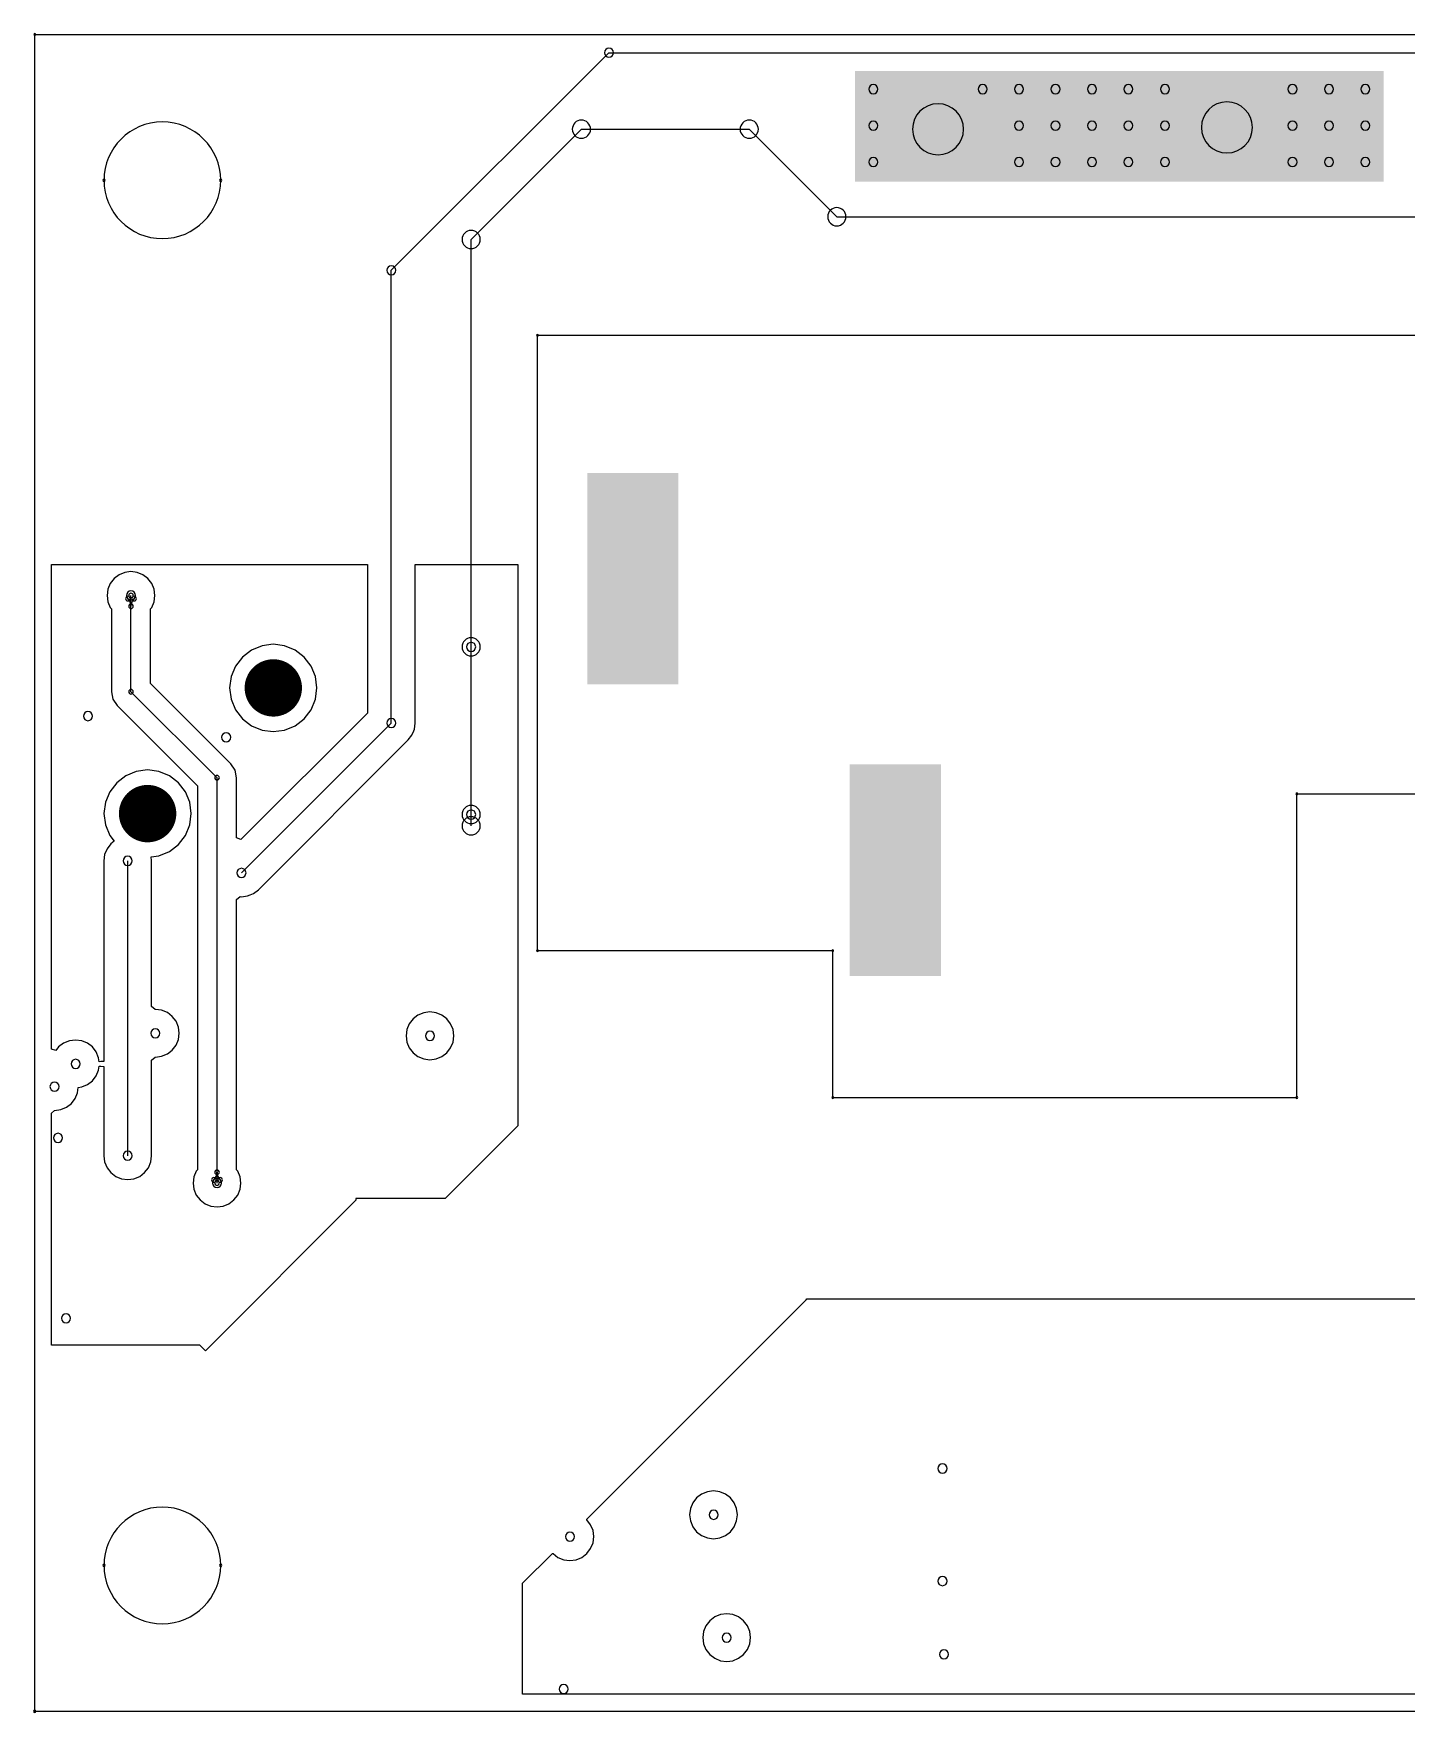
# Model space of a CAD drawing. Header units: inches. Extents: x 32166 to 66782, y 2386 to 7162.
# Drawn here: x 66447.34 to 66485, y 7116.21 to 7162.26 of the extents above; entities that cross this region are included whole.
import ezdxf

# ---------------------------------------------------------------- set-up
doc = ezdxf.new("R2010")
doc.units = ezdxf.units.IN
doc.header["$LTSCALE"] = 0.64311
doc.header["$MEASUREMENT"] = 0
for name, color, linetype in [('KEEPOUTLAYER', 6, 'CONTINUOUS'), ('MIDLAYER2', 76, 'CONTINUOUS'), ('MULTILAYER', 9, 'CONTINUOUS')]:
    doc.layers.add(name, color=color, linetype=linetype)

msp = doc.modelspace()

# ---------------------------------------------------------------- linework, layer by layer
at = {"layer": 'KEEPOUTLAYER'}
for p, q in [((66447.374, 7162.24), (66782.374, 7162.24)), ((66447.374, 7116.24), (66447.374, 7162.24)), ((66461.163, 7153.987), (66489.703, 7153.987)), ((66461.163, 7137.106), (66461.163, 7153.987)), ((66481.993, 7133.076), (66481.993, 7141.406)), ((66481.993, 7141.406), (66489.703, 7141.406)), ((66461.163, 7137.106), (66469.263, 7137.106)), ((66469.263, 7133.076), (66469.263, 7137.106)), ((66469.263, 7133.076), (66481.993, 7133.076)), ((66447.374, 7116.24), (66782.374, 7116.24))]:
    msp.add_line(p, q, dxfattribs=at)
for centre, radius, start, end in [((66447.374, 7162.24), 0.025, 0, 180), ((66447.374, 7162.24), 0.025, 0, 180), ((66447.374, 7162.24), 0.025, 180, 0), ((66447.374, 7162.24), 0.025, 180, 0), ((66450.874, 7158.24), 1.6, 0, 180), ((66449.274, 7158.24), 0.0318, 0, 180), ((66449.274, 7158.24), 0.0318, 180, 0), ((66450.874, 7158.24), 1.6, 180, 0), ((66452.474, 7158.24), 0.0318, 0, 180), ((66452.474, 7158.24), 0.0318, 180, 0), ((66461.163, 7153.987), 0.025, 0, 180), ((66461.163, 7153.987), 0.025, 0, 180), ((66461.163, 7153.987), 0.025, 180, 0), ((66461.163, 7153.987), 0.025, 180, 0), ((66481.993, 7141.406), 0.025, 0, 180), ((66481.993, 7141.406), 0.025, 0, 180), ((66481.993, 7141.406), 0.025, 180, 0), ((66481.993, 7141.406), 0.025, 180, 0), ((66461.163, 7137.106), 0.025, 0, 180), ((66461.163, 7137.106), 0.025, 0, 180), ((66461.163, 7137.106), 0.025, 180, 0), ((66461.163, 7137.106), 0.025, 180, 0), ((66469.263, 7137.106), 0.025, 0, 180), ((66469.263, 7137.106), 0.025, 0, 180), ((66469.263, 7137.106), 0.025, 180, 0), ((66469.263, 7137.106), 0.025, 180, 0), ((66469.263, 7133.076), 0.025, 0, 180), ((66469.263, 7133.076), 0.025, 0, 180), ((66469.263, 7133.076), 0.025, 180, 0), ((66469.263, 7133.076), 0.025, 180, 0), ((66481.993, 7133.076), 0.025, 0, 180), ((66481.993, 7133.076), 0.025, 0, 180), ((66481.993, 7133.076), 0.025, 180, 0), ((66481.993, 7133.076), 0.025, 180, 0), ((66450.874, 7120.24), 1.6, 0, 180), ((66449.274, 7120.24), 0.0318, 0, 180), ((66449.274, 7120.24), 0.0318, 180, 0), ((66450.874, 7120.24), 1.6, 180, 0), ((66452.474, 7120.24), 0.0318, 0, 180), ((66452.474, 7120.24), 0.0318, 180, 0), ((66447.374, 7116.24), 0.0318, 0, 180), ((66447.374, 7116.24), 0.0318, 180, 0), ((66447.374, 7116.24), 0.025, 0, 180), ((66447.374, 7116.24), 0.025, 180, 0)]:
    msp.add_arc(centre, radius, start, end, dxfattribs=at)
at = {"layer": 'MIDLAYER2'}
for p, q in [((66457.154, 7155.77), (66463.124, 7161.74)), ((66463.124, 7161.74), (66716.154, 7161.74)), ((66459.344, 7156.616), (66462.369, 7159.641)), ((66462.369, 7159.641), (66466.973, 7159.641)), ((66466.973, 7159.641), (66469.374, 7157.24)), ((66469.374, 7157.24), (66485.874, 7157.24)), ((66459.344, 7145.44), (66459.344, 7156.616)), ((66457.154, 7143.35), (66457.154, 7155.77)), ((66447.833, 7134.403), (66447.833, 7147.7)), ((66447.833, 7147.7), (66456.498, 7147.7)), ((66456.498, 7147.7), (66456.498, 7143.621)), ((66457.809, 7143.35), (66457.809, 7147.7)), ((66457.809, 7147.7), (66460.624, 7147.7)), ((66460.624, 7147.7), (66460.624, 7132.3)), ((66449.446, 7147.178), (66449.381, 7147.02)), ((66449.55, 7147.313), (66449.446, 7147.178)), ((66449.686, 7147.418), (66449.55, 7147.313)), ((66449.844, 7147.483), (66449.686, 7147.418)), ((66450.014, 7147.505), (66449.844, 7147.483)), ((66450.184, 7147.483), (66450.014, 7147.505)), ((66450.342, 7147.418), (66450.184, 7147.483)), ((66450.477, 7147.313), (66450.342, 7147.418)), ((66450.582, 7147.178), (66450.477, 7147.313)), ((66450.647, 7147.02), (66450.582, 7147.178)), ((66449.381, 7147.02), (66449.358, 7146.85)), ((66449.358, 7146.85), (66449.381, 7146.68)), ((66449.381, 7146.68), (66449.446, 7146.522)), ((66450.014, 7144.21), (66450.014, 7146.85)), ((66450.582, 7146.522), (66450.647, 7146.68)), ((66450.669, 7146.85), (66450.647, 7147.02)), ((66450.647, 7146.68), (66450.669, 7146.85)), ((66449.446, 7146.522), (66449.477, 7146.482)), ((66449.477, 7146.482), (66449.477, 7144.21)), ((66450.551, 7146.482), (66450.582, 7146.522)), ((66450.551, 7144.432), (66450.551, 7146.482)), ((66453.319, 7145.351), (66453.071, 7145.161)), ((66453.608, 7145.471), (66453.319, 7145.351)), ((66453.918, 7145.512), (66453.608, 7145.471)), ((66454.228, 7145.471), (66453.918, 7145.512)), ((66454.517, 7145.351), (66454.228, 7145.471)), ((66454.765, 7145.161), (66454.517, 7145.351)), ((66459.344, 7140.84), (66459.344, 7145.44)), ((66452.881, 7144.913), (66452.761, 7144.624)), ((66453.071, 7145.161), (66452.881, 7144.913)), ((66454.955, 7144.913), (66454.765, 7145.161)), ((66455.075, 7144.624), (66454.955, 7144.913)), ((66452.754, 7142.23), (66450.551, 7144.432)), ((66452.761, 7144.624), (66452.72, 7144.314)), ((66455.116, 7144.314), (66455.075, 7144.624)), ((66449.477, 7144.21), (66449.477, 7144.21)), ((66449.477, 7144.21), (66449.477, 7144.21)), ((66449.477, 7144.21), (66449.517, 7144.004)), ((66449.517, 7144.004), (66449.634, 7143.83)), ((66450.014, 7144.21), (66452.374, 7141.85)), ((66452.72, 7144.314), (66452.761, 7144.004)), ((66452.761, 7144.004), (66452.881, 7143.715)), ((66454.955, 7143.715), (66455.075, 7144.004)), ((66455.075, 7144.004), (66455.116, 7144.314)), ((66449.634, 7143.83), (66451.837, 7141.627)), ((66452.881, 7143.715), (66453.071, 7143.467)), ((66456.498, 7143.621), (66453.029, 7140.152)), ((66453.071, 7143.467), (66453.319, 7143.277)), ((66454.517, 7143.277), (66454.765, 7143.467)), ((66454.765, 7143.467), (66454.955, 7143.715)), ((66453.044, 7139.24), (66457.154, 7143.35)), ((66453.319, 7143.277), (66453.608, 7143.157)), ((66453.608, 7143.157), (66453.918, 7143.116)), ((66453.918, 7143.116), (66454.228, 7143.157)), ((66454.228, 7143.157), (66454.517, 7143.277)), ((66457.617, 7142.886), (66457.722, 7143.022)), ((66457.722, 7143.022), (66457.768, 7143.134)), ((66457.768, 7143.134), (66457.787, 7143.18)), ((66457.787, 7143.18), (66457.809, 7143.35)), ((66453.507, 7138.776), (66457.617, 7142.886)), ((66450.47, 7142.063), (66450.16, 7142.022)), ((66450.78, 7142.022), (66450.47, 7142.063)), ((66452.87, 7142.055), (66452.754, 7142.23)), ((66452.911, 7141.85), (66452.87, 7142.055)), ((66449.623, 7141.712), (66449.432, 7141.464)), ((66449.871, 7141.903), (66449.623, 7141.712)), ((66450.16, 7142.022), (66449.871, 7141.903)), ((66451.068, 7141.903), (66450.78, 7142.022)), ((66451.317, 7141.712), (66451.068, 7141.903)), ((66451.507, 7141.464), (66451.317, 7141.712)), ((66451.837, 7141.627), (66451.837, 7131.097)), ((66452.374, 7130.73), (66452.374, 7141.85)), ((66452.911, 7140.2), (66452.911, 7141.85)), ((66449.313, 7141.176), (66449.272, 7140.866)), ((66449.432, 7141.464), (66449.313, 7141.176)), ((66451.626, 7141.176), (66451.507, 7141.464)), ((66451.667, 7140.866), (66451.626, 7141.176)), ((66449.272, 7140.866), (66449.313, 7140.556)), ((66451.626, 7140.556), (66451.667, 7140.866)), ((66459.344, 7140.53), (66459.344, 7140.84)), ((66449.313, 7140.556), (66449.432, 7140.267)), ((66449.432, 7140.267), (66449.555, 7140.106)), ((66451.317, 7140.019), (66451.507, 7140.267)), ((66451.507, 7140.267), (66451.626, 7140.556)), ((66453.029, 7140.152), (66452.911, 7140.2)), ((66449.291, 7139.74), (66449.268, 7139.57)), ((66449.356, 7139.898), (66449.291, 7139.74)), ((66449.46, 7140.033), (66449.356, 7139.898)), ((66449.555, 7140.106), (66449.46, 7140.033)), ((66450.78, 7139.709), (66451.068, 7139.828)), ((66451.068, 7139.828), (66451.317, 7140.019)), ((66449.268, 7139.57), (66449.268, 7134.068)), ((66449.924, 7131.48), (66449.924, 7139.57)), ((66450.565, 7139.681), (66450.78, 7139.709)), ((66450.579, 7139.57), (66450.565, 7139.681)), ((66450.579, 7135.578), (66450.579, 7139.57)), ((66452.911, 7138.505), (66453.007, 7138.589)), ((66452.911, 7131.097), (66452.911, 7138.505)), ((66453.007, 7138.589), (66453.044, 7138.584)), ((66453.044, 7138.584), (66453.214, 7138.607)), ((66453.214, 7138.607), (66453.279, 7138.634)), ((66453.279, 7138.634), (66453.372, 7138.672)), ((66453.372, 7138.672), (66453.507, 7138.776)), ((66450.675, 7135.494), (66450.579, 7135.578)), ((66450.684, 7135.495), (66450.675, 7135.494)), ((66450.854, 7135.473), (66450.684, 7135.495)), ((66451.012, 7135.408), (66450.854, 7135.473)), ((66451.147, 7135.303), (66451.012, 7135.408)), ((66451.252, 7135.168), (66451.147, 7135.303)), ((66451.317, 7135.01), (66451.252, 7135.168)), ((66457.75, 7135.233), (66457.646, 7135.098)), ((66457.886, 7135.338), (66457.75, 7135.233)), ((66458.044, 7135.403), (66457.886, 7135.338)), ((66458.214, 7135.425), (66458.044, 7135.403)), ((66458.384, 7135.403), (66458.214, 7135.425)), ((66458.542, 7135.338), (66458.384, 7135.403)), ((66458.677, 7135.233), (66458.542, 7135.338)), ((66458.782, 7135.098), (66458.677, 7135.233)), ((66451.252, 7134.512), (66451.317, 7134.67)), ((66451.339, 7134.84), (66451.317, 7135.01)), ((66451.317, 7134.67), (66451.339, 7134.84)), ((66457.581, 7134.94), (66457.558, 7134.77)), ((66457.558, 7134.77), (66457.581, 7134.6)), ((66457.646, 7135.098), (66457.581, 7134.94)), ((66458.847, 7134.94), (66458.782, 7135.098)), ((66458.869, 7134.77), (66458.847, 7134.94)), ((66458.847, 7134.6), (66458.869, 7134.77)), ((66447.953, 7134.363), (66447.833, 7134.403)), ((66448.03, 7134.463), (66447.953, 7134.363)), ((66448.166, 7134.568), (66448.03, 7134.463)), ((66448.324, 7134.633), (66448.166, 7134.568)), ((66448.494, 7134.655), (66448.324, 7134.633)), ((66448.664, 7134.633), (66448.494, 7134.655)), ((66448.822, 7134.568), (66448.664, 7134.633)), ((66448.957, 7134.463), (66448.822, 7134.568)), ((66449.062, 7134.328), (66448.957, 7134.463)), ((66449.127, 7134.17), (66449.062, 7134.328)), ((66450.684, 7134.184), (66450.854, 7134.207)), ((66450.854, 7134.207), (66451.012, 7134.272)), ((66451.012, 7134.272), (66451.147, 7134.376)), ((66451.147, 7134.376), (66451.252, 7134.512)), ((66457.581, 7134.6), (66457.646, 7134.442)), ((66457.646, 7134.442), (66457.75, 7134.306)), ((66457.75, 7134.306), (66457.886, 7134.202)), ((66457.886, 7134.202), (66458.044, 7134.137)), ((66458.384, 7134.137), (66458.542, 7134.202)), ((66458.542, 7134.202), (66458.677, 7134.306)), ((66458.677, 7134.306), (66458.782, 7134.442)), ((66458.782, 7134.442), (66458.847, 7134.6)), ((66449.062, 7133.672), (66449.127, 7133.83)), ((66449.142, 7134.06), (66449.127, 7134.17)), ((66449.127, 7133.83), (66449.142, 7133.94)), ((66449.19, 7134.063), (66449.142, 7134.06)), ((66449.142, 7133.94), (66449.19, 7133.936)), ((66449.268, 7134.068), (66449.19, 7134.063)), ((66449.19, 7134.063), (66449.19, 7134.063)), ((66449.19, 7133.936), (66449.19, 7133.936)), ((66449.19, 7133.936), (66449.268, 7133.931)), ((66449.268, 7133.931), (66449.268, 7131.48)), ((66450.579, 7134.102), (66450.675, 7134.185)), ((66450.579, 7131.48), (66450.579, 7134.102)), ((66450.675, 7134.185), (66450.684, 7134.184)), ((66458.044, 7134.137), (66458.214, 7134.114)), ((66458.214, 7134.114), (66458.384, 7134.137)), ((66448.55, 7133.207), (66448.569, 7133.354)), ((66448.569, 7133.354), (66448.664, 7133.367)), ((66448.664, 7133.367), (66448.822, 7133.432)), ((66448.822, 7133.432), (66448.957, 7133.536)), ((66448.957, 7133.536), (66449.062, 7133.672)), ((66448.245, 7132.809), (66448.38, 7132.913)), ((66448.38, 7132.913), (66448.485, 7133.049)), ((66448.485, 7133.049), (66448.55, 7133.207)), ((66447.833, 7132.647), (66447.917, 7132.721)), ((66447.833, 7126.28), (66447.833, 7132.647)), ((66447.917, 7132.721), (66448.087, 7132.744)), ((66448.087, 7132.744), (66448.245, 7132.809)), ((66460.624, 7132.3), (66458.634, 7130.31)), ((66449.268, 7131.48), (66449.291, 7131.31)), ((66450.557, 7131.31), (66450.579, 7131.48)), ((66449.291, 7131.31), (66449.356, 7131.152)), ((66449.356, 7131.152), (66449.46, 7131.016)), ((66449.46, 7131.016), (66449.46, 7131.016)), ((66449.46, 7131.016), (66449.46, 7131.016)), ((66449.46, 7131.016), (66449.46, 7131.016)), ((66449.46, 7131.016), (66449.46, 7131.016)), ((66449.46, 7131.016), (66449.46, 7131.016)), ((66449.46, 7131.016), (66449.46, 7131.016)), ((66449.46, 7131.016), (66449.46, 7131.016)), ((66449.46, 7131.016), (66449.46, 7131.016)), ((66449.46, 7131.016), (66449.46, 7131.016)), ((66449.46, 7131.016), (66449.46, 7131.016)), ((66449.46, 7131.016), (66449.46, 7131.016)), ((66449.46, 7131.016), (66449.596, 7130.912)), ((66450.252, 7130.912), (66450.387, 7131.016)), ((66450.387, 7131.016), (66450.492, 7131.152)), ((66450.387, 7131.016), (66450.387, 7131.016)), ((66450.387, 7131.016), (66450.387, 7131.016)), ((66450.492, 7131.152), (66450.557, 7131.31)), ((66451.806, 7131.058), (66451.741, 7130.899)), ((66451.837, 7131.097), (66451.806, 7131.058)), ((66452.942, 7131.058), (66452.911, 7131.097)), ((66453.007, 7130.899), (66452.942, 7131.058)), ((66449.596, 7130.912), (66449.754, 7130.847)), ((66449.754, 7130.847), (66449.924, 7130.824)), ((66449.924, 7130.824), (66450.094, 7130.847)), ((66450.094, 7130.847), (66450.252, 7130.912)), ((66450.094, 7130.847), (66450.094, 7130.847)), ((66450.094, 7130.847), (66450.094, 7130.847)), ((66451.741, 7130.899), (66451.718, 7130.73)), ((66451.718, 7130.73), (66451.741, 7130.56)), ((66451.741, 7130.56), (66451.806, 7130.402)), ((66452.942, 7130.402), (66453.007, 7130.56)), ((66453.03, 7130.73), (66453.007, 7130.899)), ((66453.007, 7130.56), (66453.03, 7130.73)), ((66451.806, 7130.402), (66451.91, 7130.266)), ((66451.91, 7130.266), (66452.046, 7130.162)), ((66452.046, 7130.162), (66452.204, 7130.097)), ((66456.184, 7130.26), (66452.054, 7126.13)), ((66452.204, 7130.097), (66452.374, 7130.074)), ((66452.374, 7130.074), (66452.544, 7130.097)), ((66452.544, 7130.097), (66452.702, 7130.162)), ((66452.702, 7130.162), (66452.838, 7130.266)), ((66452.838, 7130.266), (66452.942, 7130.402)), ((66458.634, 7130.31), (66456.184, 7130.31)), ((66456.184, 7130.31), (66456.184, 7130.26)), ((66462.516, 7121.512), (66468.534, 7127.53)), ((66468.534, 7127.53), (66468.554, 7127.55)), ((66468.554, 7127.55), (66494.874, 7127.55)), ((66451.904, 7126.28), (66447.833, 7126.28)), ((66452.054, 7126.13), (66451.904, 7126.28)), ((66465.824, 7122.263), (66465.666, 7122.198)), ((66465.994, 7122.285), (66465.824, 7122.263)), ((66466.164, 7122.263), (66465.994, 7122.285)), ((66466.322, 7122.198), (66466.164, 7122.263)), ((66465.361, 7121.8), (66465.338, 7121.63)), ((66465.426, 7121.958), (66465.361, 7121.8)), ((66465.53, 7122.093), (66465.426, 7121.958)), ((66465.666, 7122.198), (66465.53, 7122.093)), ((66466.457, 7122.093), (66466.322, 7122.198)), ((66466.562, 7121.958), (66466.457, 7122.093)), ((66466.627, 7121.8), (66466.562, 7121.958)), ((66466.649, 7121.63), (66466.627, 7121.8)), ((66462.517, 7121.493), (66462.516, 7121.512)), ((66462.622, 7121.358), (66462.517, 7121.493)), ((66462.687, 7121.2), (66462.622, 7121.358)), ((66465.338, 7121.63), (66465.361, 7121.46)), ((66465.361, 7121.46), (66465.426, 7121.302)), ((66466.562, 7121.302), (66466.627, 7121.46)), ((66466.627, 7121.46), (66466.649, 7121.63)), ((66462.622, 7120.702), (66462.687, 7120.86)), ((66462.709, 7121.03), (66462.687, 7121.2)), ((66462.687, 7120.86), (66462.709, 7121.03)), ((66465.426, 7121.302), (66465.53, 7121.166)), ((66465.53, 7121.166), (66465.666, 7121.062)), ((66465.666, 7121.062), (66465.824, 7120.997)), ((66465.824, 7120.997), (66465.994, 7120.974)), ((66465.994, 7120.974), (66466.164, 7120.997)), ((66466.164, 7120.997), (66466.322, 7121.062)), ((66466.322, 7121.062), (66466.457, 7121.166)), ((66466.457, 7121.166), (66466.562, 7121.302)), ((66460.754, 7119.75), (66461.572, 7120.567)), ((66461.572, 7120.567), (66461.59, 7120.566)), ((66461.59, 7120.566), (66461.726, 7120.462)), ((66461.726, 7120.462), (66461.884, 7120.397)), ((66461.884, 7120.397), (66462.054, 7120.374)), ((66462.054, 7120.374), (66462.224, 7120.397)), ((66462.224, 7120.397), (66462.382, 7120.462)), ((66462.382, 7120.462), (66462.517, 7120.566)), ((66462.517, 7120.566), (66462.622, 7120.702)), ((66460.754, 7116.712), (66460.754, 7119.75)), ((66465.786, 7118.588), (66465.721, 7118.43)), ((66465.89, 7118.723), (66465.786, 7118.588)), ((66466.026, 7118.828), (66465.89, 7118.723)), ((66466.184, 7118.893), (66466.026, 7118.828)), ((66466.354, 7118.915), (66466.184, 7118.893)), ((66466.524, 7118.893), (66466.354, 7118.915)), ((66466.682, 7118.828), (66466.524, 7118.893)), ((66466.817, 7118.723), (66466.682, 7118.828)), ((66466.922, 7118.588), (66466.817, 7118.723)), ((66466.987, 7118.43), (66466.922, 7118.588)), ((66465.721, 7118.43), (66465.698, 7118.26)), ((66465.698, 7118.26), (66465.721, 7118.09)), ((66465.721, 7118.09), (66465.786, 7117.932)), ((66466.922, 7117.932), (66466.987, 7118.09)), ((66467.009, 7118.26), (66466.987, 7118.43)), ((66466.987, 7118.09), (66467.009, 7118.26)), ((66465.786, 7117.932), (66465.89, 7117.796)), ((66465.89, 7117.796), (66466.026, 7117.692)), ((66466.026, 7117.692), (66466.184, 7117.627)), ((66466.184, 7117.627), (66466.354, 7117.604)), ((66466.354, 7117.604), (66466.524, 7117.627)), ((66466.524, 7117.627), (66466.682, 7117.692)), ((66466.682, 7117.692), (66466.817, 7117.796)), ((66466.817, 7117.796), (66466.922, 7117.932)), ((66580.267, 7116.712), (66460.754, 7116.712))]:
    msp.add_line(p, q, dxfattribs=at)
at = {"layer": 'MIDLAYER2', "const_width": 0.787}
for points in [[(66454.196, 7144.592, 1), (66453.64, 7144.036, 1)], [(66450.748, 7141.144, 1), (66450.191, 7140.587, 1)]]:
    msp.add_lwpolyline(points, format="xyb", close=True, dxfattribs=at)
at = {"layer": 'MIDLAYER2'}
for centre, radius, start, end in [((66463.124, 7161.74), 0.125, 0, 180), ((66463.124, 7161.74), 0.125, 0, 180), ((66463.124, 7161.74), 0.125, 180, 0), ((66463.124, 7161.74), 0.125, 180, 0), ((66470.374, 7160.74), 0.125, 0, 180), ((66470.374, 7160.74), 0.125, 180, 0), ((66473.374, 7160.74), 0.125, 0, 180), ((66473.374, 7160.74), 0.125, 180, 0), ((66474.374, 7160.74), 0.125, 0, 180), ((66474.374, 7160.74), 0.125, 180, 0), ((66475.374, 7160.74), 0.125, 0, 180), ((66475.374, 7160.74), 0.125, 180, 0), ((66476.374, 7160.74), 0.125, 0, 180), ((66476.374, 7160.74), 0.125, 180, 0), ((66477.374, 7160.74), 0.125, 0, 180), ((66477.374, 7160.74), 0.125, 180, 0), ((66478.374, 7160.74), 0.125, 0, 180), ((66478.374, 7160.74), 0.125, 180, 0), ((66481.874, 7160.74), 0.125, 0, 180), ((66481.874, 7160.74), 0.125, 180, 0), ((66482.874, 7160.74), 0.125, 0, 180), ((66482.874, 7160.74), 0.125, 180, 0), ((66483.874, 7160.74), 0.125, 0, 180), ((66483.874, 7160.74), 0.125, 180, 0), ((66472.151, 7159.641), 0.7, 0, 180), ((66480.074, 7159.69), 0.7, 0, 180), ((66462.369, 7159.641), 0.25, 0, 180), ((66462.369, 7159.641), 0.25, 0, 180), ((66462.369, 7159.641), 0.25, 180, 0), ((66462.369, 7159.641), 0.25, 180, 0), ((66466.973, 7159.641), 0.25, 0, 180), ((66466.973, 7159.641), 0.25, 0, 180), ((66466.973, 7159.641), 0.25, 180, 0), ((66466.973, 7159.641), 0.25, 180, 0), ((66470.374, 7159.74), 0.125, 0, 180), ((66470.374, 7159.74), 0.125, 180, 0), ((66472.151, 7159.641), 0.7, 180, 0), ((66474.374, 7159.74), 0.125, 0, 180), ((66474.374, 7159.74), 0.125, 180, 0), ((66475.374, 7159.74), 0.125, 0, 180), ((66475.374, 7159.74), 0.125, 180, 0), ((66476.374, 7159.74), 0.125, 0, 180), ((66476.374, 7159.74), 0.125, 180, 0), ((66477.374, 7159.74), 0.125, 0, 180), ((66477.374, 7159.74), 0.125, 180, 0), ((66478.374, 7159.74), 0.125, 0, 180), ((66478.374, 7159.74), 0.125, 180, 0), ((66480.074, 7159.69), 0.7, 180, 0), ((66481.874, 7159.74), 0.125, 0, 180), ((66481.874, 7159.74), 0.125, 180, 0), ((66482.874, 7159.74), 0.125, 0, 180), ((66482.874, 7159.74), 0.125, 180, 0), ((66483.874, 7159.74), 0.125, 0, 180), ((66483.874, 7159.74), 0.125, 180, 0), ((66470.374, 7158.74), 0.125, 0, 180), ((66470.374, 7158.74), 0.125, 180, 0), ((66474.374, 7158.74), 0.125, 0, 180), ((66474.374, 7158.74), 0.125, 180, 0), ((66475.374, 7158.74), 0.125, 0, 180), ((66475.374, 7158.74), 0.125, 180, 0), ((66476.374, 7158.74), 0.125, 0, 180), ((66476.374, 7158.74), 0.125, 180, 0), ((66477.374, 7158.74), 0.125, 0, 180), ((66477.374, 7158.74), 0.125, 180, 0), ((66478.374, 7158.74), 0.125, 0, 180), ((66478.374, 7158.74), 0.125, 180, 0), ((66481.874, 7158.74), 0.125, 0, 180), ((66481.874, 7158.74), 0.125, 180, 0), ((66482.874, 7158.74), 0.125, 0, 180), ((66482.874, 7158.74), 0.125, 180, 0), ((66483.874, 7158.74), 0.125, 0, 180), ((66483.874, 7158.74), 0.125, 180, 0), ((66469.374, 7157.24), 0.25, 0, 180), ((66469.374, 7157.24), 0.25, 0, 180), ((66469.374, 7157.24), 0.25, 180, 0), ((66469.374, 7157.24), 0.25, 180, 0), ((66459.344, 7156.616), 0.25, 0, 180), ((66459.344, 7156.616), 0.25, 0, 180), ((66459.344, 7156.616), 0.25, 180, 0), ((66459.344, 7156.616), 0.25, 180, 0), ((66457.154, 7155.77), 0.125, 0, 180), ((66457.154, 7155.77), 0.125, 0, 180), ((66457.154, 7155.77), 0.125, 180, 0), ((66457.154, 7155.77), 0.125, 180, 0), ((66449.927, 7146.763), 0.0635, 0, 180), ((66449.927, 7146.763), 0.0635, 0, 180), ((66449.927, 7146.763), 0.0635, 0, 180), ((66449.927, 7146.763), 0.0635, 180, 0), ((66449.927, 7146.763), 0.0635, 180, 0), ((66449.927, 7146.763), 0.0635, 180, 0), ((66450.014, 7146.85), 0.125, 0, 180), ((66450.014, 7146.85), 0.125, 180, 0), ((66449.717, 7146.553), 0.297, 0.0004, 45.0004), ((66449.717, 7146.553), 0.297, 0.0004, 45.0004), ((66449.717, 7146.553), 0.297, 0.0004, 45.0004), ((66450.014, 7146.85), 0.0635, 0, 180), ((66450.014, 7146.85), 0.0635, 180, 0), ((66450.311, 7146.553), 0.297, 134.9996, 179.9996), ((66450.311, 7146.553), 0.297, 134.9996, 179.9996), ((66450.311, 7146.553), 0.297, 134.9996, 179.9996), ((66450.101, 7146.763), 0.0635, 0, 180), ((66450.101, 7146.763), 0.0635, 0, 180), ((66450.101, 7146.763), 0.0635, 0, 180), ((66450.101, 7146.763), 0.0635, 180, 0), ((66450.101, 7146.763), 0.0635, 180, 0), ((66450.101, 7146.763), 0.0635, 180, 0), ((66450.014, 7146.553), 0.0635, 0, 180), ((66450.014, 7146.553), 0.0635, 0, 180), ((66450.014, 7146.553), 0.0635, 0, 180), ((66450.014, 7146.553), 0.0635, 0, 180), ((66450.014, 7146.553), 0.0635, 0, 180), ((66450.014, 7146.553), 0.0635, 0, 180), ((66450.014, 7146.553), 0.0635, 180, 0), ((66450.014, 7146.553), 0.0635, 180, 0), ((66450.014, 7146.553), 0.0635, 180, 0), ((66450.014, 7146.553), 0.0635, 180, 0), ((66450.014, 7146.553), 0.0635, 180, 0), ((66450.014, 7146.553), 0.0635, 180, 0), ((66459.344, 7145.44), 0.25, 0, 180), ((66459.344, 7145.44), 0.25, 0, 180), ((66459.344, 7145.44), 0.25, 180, 0), ((66459.344, 7145.44), 0.25, 180, 0), ((66459.344, 7145.44), 0.125, 0, 180), ((66459.344, 7145.44), 0.125, 180, 0), ((66450.014, 7144.21), 0.0635, 0, 180), ((66450.014, 7144.21), 0.0635, 0, 180), ((66450.014, 7144.21), 0.0635, 180, 0), ((66450.014, 7144.21), 0.0635, 180, 0), ((66448.834, 7143.54), 0.125, 0, 180), ((66448.834, 7143.54), 0.125, 180, 0), ((66457.154, 7143.35), 0.125, 0, 180), ((66457.154, 7143.35), 0.125, 0, 180), ((66452.624, 7142.96), 0.125, 0, 180), ((66452.624, 7142.96), 0.125, 180, 0), ((66457.154, 7143.35), 0.125, 180, 0), ((66457.154, 7143.35), 0.125, 180, 0), ((66452.374, 7141.85), 0.0635, 0, 180), ((66452.374, 7141.85), 0.0635, 0, 180), ((66452.374, 7141.85), 0.0635, 180, 0), ((66452.374, 7141.85), 0.0635, 180, 0), ((66459.344, 7140.84), 0.25, 0, 180), ((66459.344, 7140.84), 0.25, 0, 180), ((66459.344, 7140.84), 0.25, 180, 0), ((66459.344, 7140.84), 0.25, 180, 0), ((66459.344, 7140.53), 0.25, 0, 180), ((66459.344, 7140.84), 0.125, 0, 180), ((66459.344, 7140.84), 0.125, 180, 0), ((66459.344, 7140.53), 0.25, 180, 0), ((66449.924, 7139.57), 0.125, 0, 180), ((66449.924, 7139.57), 0.125, 0, 180), ((66449.924, 7139.57), 0.125, 180, 0), ((66449.924, 7139.57), 0.125, 180, 0), ((66453.044, 7139.24), 0.125, 0, 180), ((66453.044, 7139.24), 0.125, 0, 180), ((66453.044, 7139.24), 0.125, 180, 0), ((66453.044, 7139.24), 0.125, 180, 0), ((66450.684, 7134.84), 0.125, 0, 180), ((66450.684, 7134.84), 0.125, 180, 0), ((66458.214, 7134.77), 0.125, 0, 180), ((66458.214, 7134.77), 0.125, 180, 0), ((66448.494, 7134), 0.125, 0, 180), ((66448.494, 7134), 0.125, 180, 0), ((66447.917, 7133.377), 0.125, 0, 180), ((66447.917, 7133.377), 0.125, 180, 0), ((66448.014, 7131.97), 0.125, 0, 180), ((66448.014, 7131.97), 0.125, 180, 0), ((66449.924, 7131.48), 0.125, 0, 180), ((66449.924, 7131.48), 0.125, 0, 180), ((66449.924, 7131.48), 0.125, 180, 0), ((66449.924, 7131.48), 0.125, 180, 0), ((66452.077, 7131.026), 0.296, 314.9998, 359.9998), ((66452.077, 7131.026), 0.296, 314.9998, 359.9998), ((66452.077, 7131.026), 0.296, 314.9998, 359.9998), ((66452.374, 7131.027), 0.0635, 0, 180), ((66452.374, 7131.027), 0.0635, 0, 180), ((66452.374, 7131.027), 0.0635, 0, 180), ((66452.374, 7131.026), 0.0635, 0, 180), ((66452.374, 7131.026), 0.0635, 0, 180), ((66452.374, 7131.026), 0.0635, 0, 180), ((66452.374, 7131.027), 0.0635, 180, 0), ((66452.374, 7131.027), 0.0635, 180, 0), ((66452.374, 7131.027), 0.0635, 180, 0), ((66452.374, 7131.026), 0.0635, 180, 0), ((66452.374, 7131.026), 0.0635, 180, 0), ((66452.374, 7131.026), 0.0635, 180, 0), ((66452.671, 7131.027), 0.297, 180.0003, 225.0003), ((66452.671, 7131.027), 0.297, 180.0003, 225.0003), ((66452.671, 7131.027), 0.297, 180.0003, 225.0003), ((66452.287, 7130.817), 0.0635, 0, 180), ((66452.287, 7130.817), 0.0635, 0, 180), ((66452.287, 7130.817), 0.0635, 0, 180), ((66452.287, 7130.817), 0.0635, 180, 0), ((66452.287, 7130.817), 0.0635, 180, 0), ((66452.287, 7130.817), 0.0635, 180, 0), ((66452.374, 7130.73), 0.125, 0, 180), ((66452.374, 7130.73), 0.125, 180, 0), ((66452.374, 7130.73), 0.0635, 0, 180), ((66452.374, 7130.73), 0.0635, 180, 0), ((66452.461, 7130.817), 0.0635, 0, 180), ((66452.461, 7130.817), 0.0635, 0, 180), ((66452.461, 7130.817), 0.0635, 0, 180), ((66452.461, 7130.817), 0.0635, 180, 0), ((66452.461, 7130.817), 0.0635, 180, 0), ((66452.461, 7130.817), 0.0635, 180, 0), ((66448.234, 7127.02), 0.125, 0, 180), ((66448.234, 7127.02), 0.125, 180, 0), ((66472.274, 7122.9), 0.125, 0, 180), ((66472.274, 7122.9), 0.125, 180, 0), ((66465.994, 7121.63), 0.125, 0, 180), ((66465.994, 7121.63), 0.125, 180, 0), ((66462.054, 7121.03), 0.125, 0, 180), ((66462.054, 7121.03), 0.125, 180, 0), ((66472.274, 7119.81), 0.125, 0, 180), ((66472.274, 7119.81), 0.125, 180, 0), ((66466.354, 7118.26), 0.125, 0, 180), ((66466.354, 7118.26), 0.125, 180, 0), ((66472.314, 7117.8), 0.125, 0, 180), ((66472.314, 7117.8), 0.125, 180, 0), ((66461.884, 7116.85), 0.125, 0, 180), ((66461.884, 7116.85), 0.125, 180, 0)]:
    msp.add_arc(centre, radius, start, end, dxfattribs=at)
for points in [[(66469.874, 7158.206), (66484.374, 7158.206), (66469.874, 7161.24), (66484.374, 7161.24)], [(66462.53, 7150.208), (66462.53, 7144.408), (66465.03, 7150.208), (66465.03, 7144.408)], [(66469.73, 7142.215), (66469.73, 7136.415), (66472.23, 7142.215), (66472.23, 7136.415)]]:
    msp.add_solid(points, dxfattribs=at)
at = {"layer": 'MULTILAYER', "const_width": 0.787}
for points in [[(66454.196, 7144.592, 1), (66453.64, 7144.036, 1)], [(66450.748, 7141.144, 1), (66450.191, 7140.587, 1)]]:
    msp.add_lwpolyline(points, format="xyb", close=True, dxfattribs=at)
at = {"layer": 'MULTILAYER'}
for centre, radius, start, end in [((66470.374, 7160.74), 0.125, 0, 180), ((66470.374, 7160.74), 0.125, 180, 0), ((66473.374, 7160.74), 0.125, 0, 180), ((66473.374, 7160.74), 0.125, 180, 0), ((66474.374, 7160.74), 0.125, 0, 180), ((66474.374, 7160.74), 0.125, 180, 0), ((66475.374, 7160.74), 0.125, 0, 180), ((66475.374, 7160.74), 0.125, 180, 0), ((66476.374, 7160.74), 0.125, 0, 180), ((66476.374, 7160.74), 0.125, 180, 0), ((66477.374, 7160.74), 0.125, 0, 180), ((66477.374, 7160.74), 0.125, 180, 0), ((66478.374, 7160.74), 0.125, 0, 180), ((66478.374, 7160.74), 0.125, 180, 0), ((66481.874, 7160.74), 0.125, 0, 180), ((66481.874, 7160.74), 0.125, 180, 0), ((66482.874, 7160.74), 0.125, 0, 180), ((66482.874, 7160.74), 0.125, 180, 0), ((66483.874, 7160.74), 0.125, 0, 180), ((66483.874, 7160.74), 0.125, 180, 0), ((66472.151, 7159.641), 0.7, 0, 180), ((66480.074, 7159.69), 0.7, 0, 180), ((66470.374, 7159.74), 0.125, 0, 180), ((66470.374, 7159.74), 0.125, 180, 0), ((66472.151, 7159.641), 0.7, 180, 0), ((66474.374, 7159.74), 0.125, 0, 180), ((66474.374, 7159.74), 0.125, 180, 0), ((66475.374, 7159.74), 0.125, 0, 180), ((66475.374, 7159.74), 0.125, 180, 0), ((66476.374, 7159.74), 0.125, 0, 180), ((66476.374, 7159.74), 0.125, 180, 0), ((66477.374, 7159.74), 0.125, 0, 180), ((66477.374, 7159.74), 0.125, 180, 0), ((66478.374, 7159.74), 0.125, 0, 180), ((66478.374, 7159.74), 0.125, 180, 0), ((66480.074, 7159.69), 0.7, 180, 0), ((66481.874, 7159.74), 0.125, 0, 180), ((66481.874, 7159.74), 0.125, 180, 0), ((66482.874, 7159.74), 0.125, 0, 180), ((66482.874, 7159.74), 0.125, 180, 0), ((66483.874, 7159.74), 0.125, 0, 180), ((66483.874, 7159.74), 0.125, 180, 0), ((66470.374, 7158.74), 0.125, 0, 180), ((66470.374, 7158.74), 0.125, 180, 0), ((66474.374, 7158.74), 0.125, 0, 180), ((66474.374, 7158.74), 0.125, 180, 0), ((66475.374, 7158.74), 0.125, 0, 180), ((66475.374, 7158.74), 0.125, 180, 0), ((66476.374, 7158.74), 0.125, 0, 180), ((66476.374, 7158.74), 0.125, 180, 0), ((66477.374, 7158.74), 0.125, 0, 180), ((66477.374, 7158.74), 0.125, 180, 0), ((66478.374, 7158.74), 0.125, 0, 180), ((66478.374, 7158.74), 0.125, 180, 0), ((66481.874, 7158.74), 0.125, 0, 180), ((66481.874, 7158.74), 0.125, 180, 0), ((66482.874, 7158.74), 0.125, 0, 180), ((66482.874, 7158.74), 0.125, 180, 0), ((66483.874, 7158.74), 0.125, 0, 180), ((66483.874, 7158.74), 0.125, 180, 0), ((66450.014, 7146.85), 0.125, 0, 180), ((66450.014, 7146.85), 0.125, 180, 0), ((66459.344, 7145.44), 0.125, 0, 180), ((66459.344, 7145.44), 0.125, 180, 0), ((66448.834, 7143.54), 0.125, 0, 180), ((66448.834, 7143.54), 0.125, 180, 0), ((66452.624, 7142.96), 0.125, 0, 180), ((66452.624, 7142.96), 0.125, 180, 0), ((66459.344, 7140.84), 0.125, 0, 180), ((66459.344, 7140.84), 0.125, 180, 0), ((66449.924, 7139.57), 0.125, 0, 180), ((66449.924, 7139.57), 0.125, 180, 0), ((66453.044, 7139.24), 0.125, 0, 180), ((66453.044, 7139.24), 0.125, 180, 0), ((66450.684, 7134.84), 0.125, 0, 180), ((66450.684, 7134.84), 0.125, 180, 0), ((66458.214, 7134.77), 0.125, 0, 180), ((66458.214, 7134.77), 0.125, 180, 0), ((66448.494, 7134), 0.125, 0, 180), ((66448.494, 7134), 0.125, 180, 0), ((66447.917, 7133.377), 0.125, 0, 180), ((66447.917, 7133.377), 0.125, 180, 0), ((66448.014, 7131.97), 0.125, 0, 180), ((66448.014, 7131.97), 0.125, 180, 0), ((66449.924, 7131.48), 0.125, 0, 180), ((66449.924, 7131.48), 0.125, 180, 0), ((66452.374, 7130.73), 0.125, 0, 180), ((66452.374, 7130.73), 0.125, 180, 0), ((66448.234, 7127.02), 0.125, 0, 180), ((66448.234, 7127.02), 0.125, 180, 0), ((66472.274, 7122.9), 0.125, 0, 180), ((66472.274, 7122.9), 0.125, 180, 0), ((66465.994, 7121.63), 0.125, 0, 180), ((66465.994, 7121.63), 0.125, 180, 0), ((66462.054, 7121.03), 0.125, 0, 180), ((66462.054, 7121.03), 0.125, 180, 0), ((66472.274, 7119.81), 0.125, 0, 180), ((66472.274, 7119.81), 0.125, 180, 0), ((66466.354, 7118.26), 0.125, 0, 180), ((66466.354, 7118.26), 0.125, 180, 0), ((66472.314, 7117.8), 0.125, 0, 180), ((66472.314, 7117.8), 0.125, 180, 0), ((66461.884, 7116.85), 0.125, 0, 180), ((66461.884, 7116.85), 0.125, 180, 0)]:
    msp.add_arc(centre, radius, start, end, dxfattribs=at)
for points in [[(66462.53, 7150.208), (66462.53, 7144.408), (66465.03, 7150.208), (66465.03, 7144.408)], [(66469.73, 7142.215), (66469.73, 7136.415), (66472.23, 7142.215), (66472.23, 7136.415)]]:
    msp.add_solid(points, dxfattribs=at)

doc.saveas('drawing.dxf')
